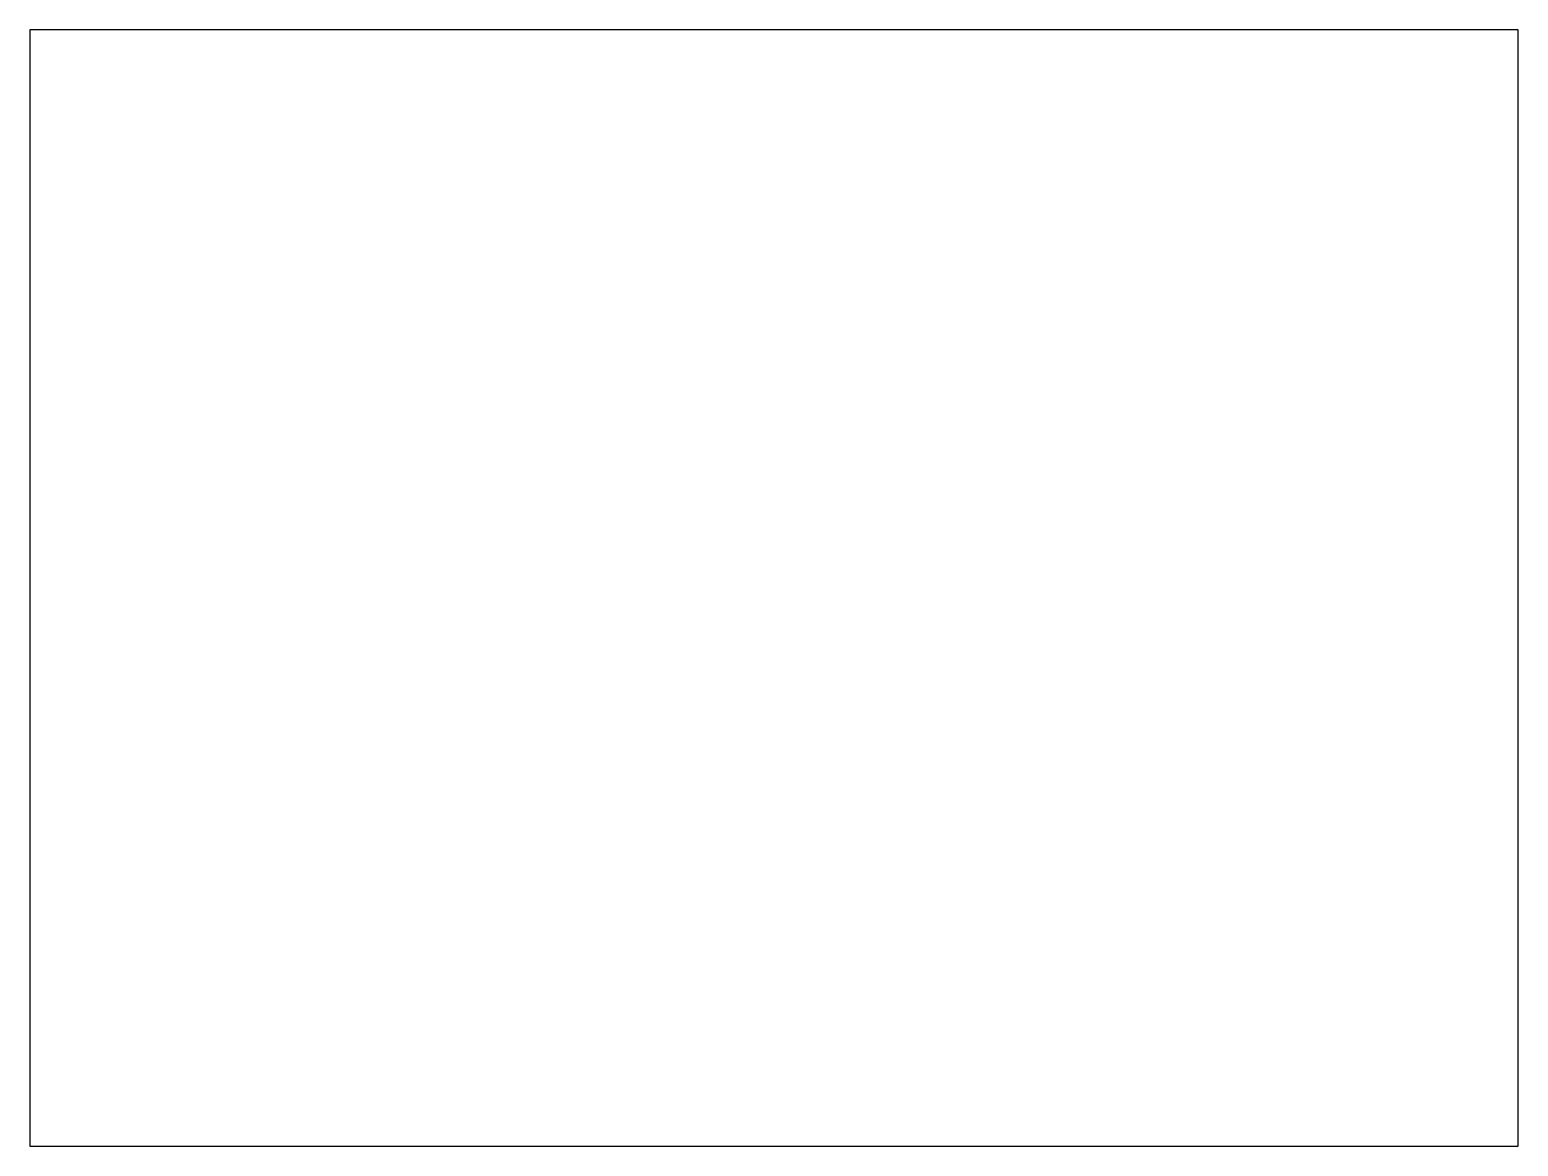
# Model space of a CAD drawing. Header units: inches. Extents: x 0 to 480, y 0 to 360.
import ezdxf

# ---------------------------------------------------------------- set-up
doc = ezdxf.new("R2010")
doc.units = ezdxf.units.IN
doc.layers.add('WALL', color=7, linetype='CONTINUOUS')

msp = doc.modelspace()

# ---------------------------------------------------------------- linework, layer by layer
at = {"layer": 'WALL'}
for p, q in [((480, 360), (0, 360)), ((0, 360), (0, 0)), ((480, 0), (480, 360)), ((0, 0), (480, 0))]:
    msp.add_line(p, q, dxfattribs=at)

doc.saveas('drawing.dxf')
